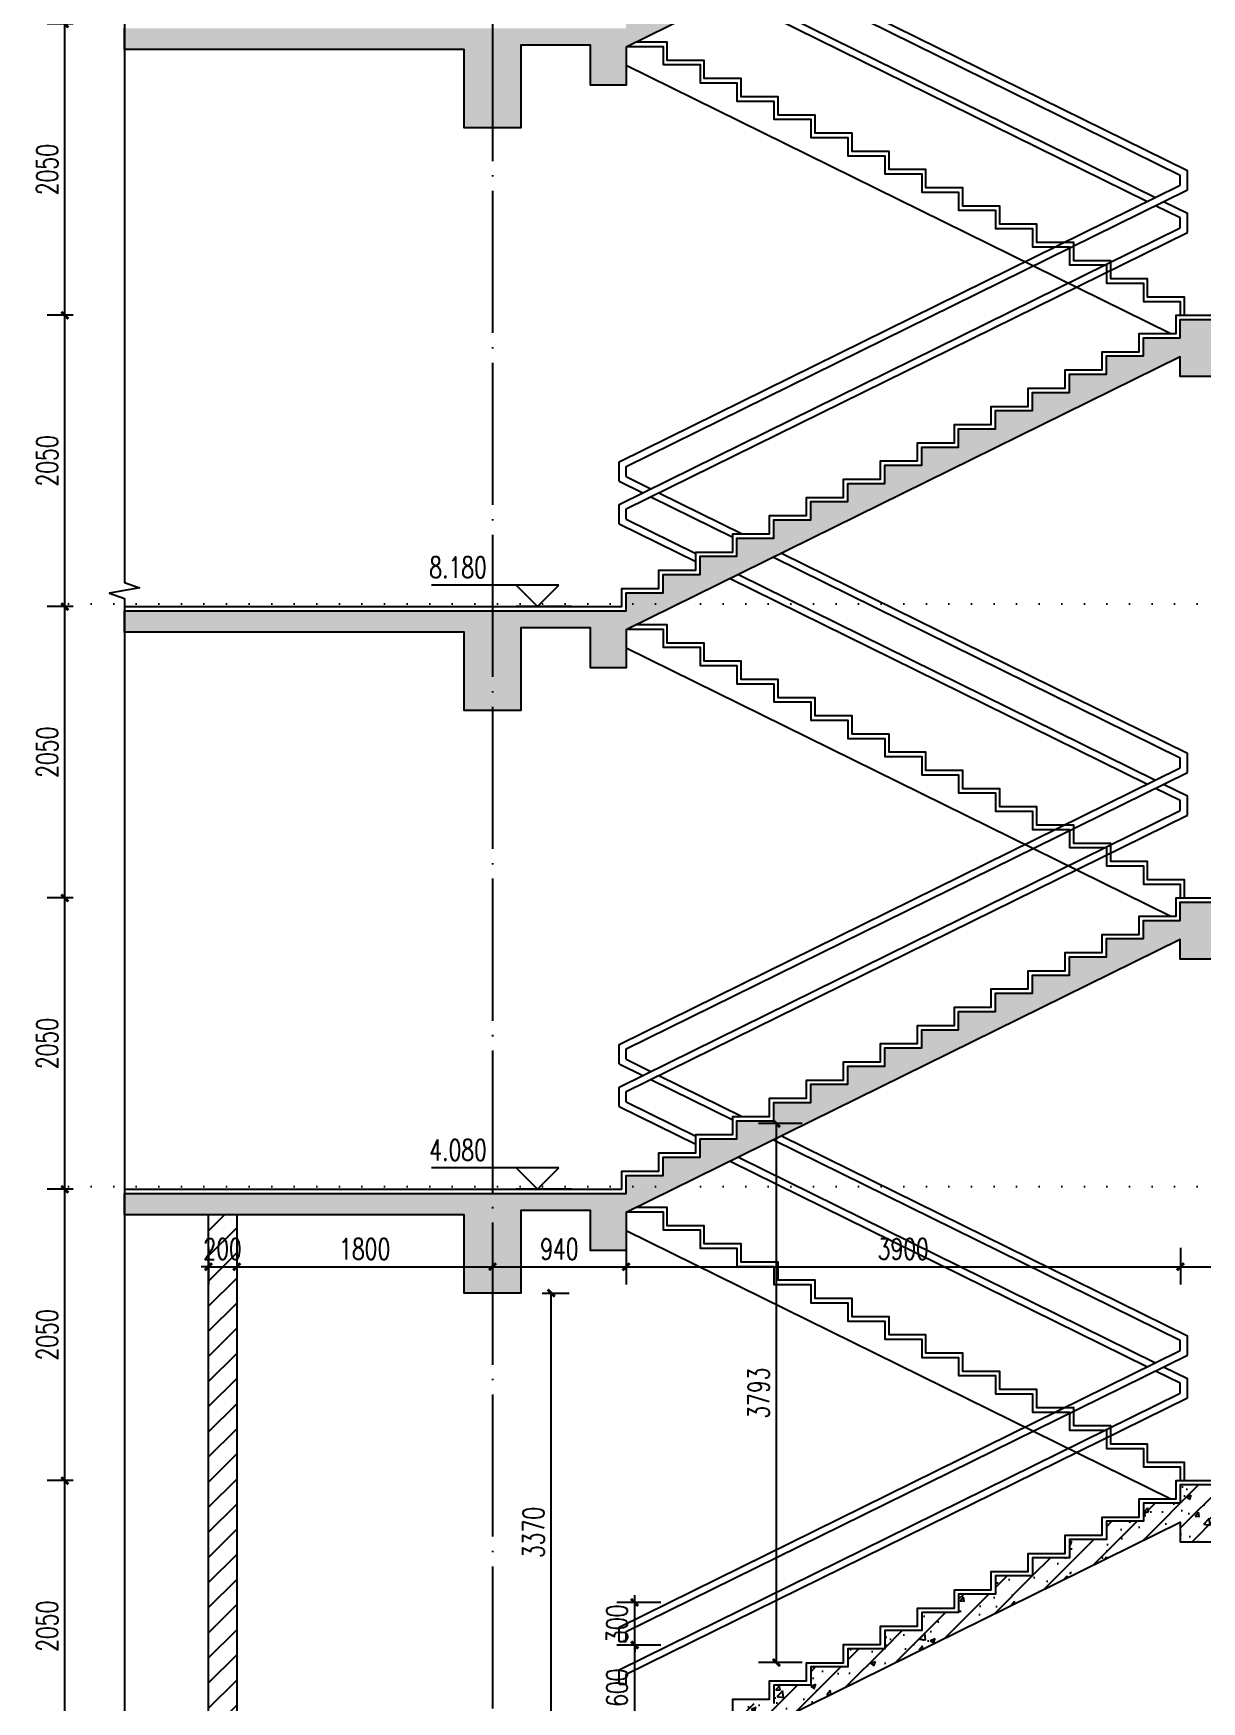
# Model space of a CAD drawing. Header units: millimetres. Extents: x -1048436 to -185795, y -983427 to 400387.
# Drawn here: x -469026 to -460804, y -682617 to -670878 of the extents above; entities that cross this region are included whole.
import ezdxf

# ---------------------------------------------------------------- set-up
doc = ezdxf.new("R2010")
doc.units = ezdxf.units.MM
doc.header["$LTSCALE"] = 500
doc.linetypes.add('DOT2', pattern=[3.175, 0, -3.175])
doc.linetypes.add('DOTE', pattern=[2.42, 2, -0.2, 0.02, -0.2])
for name, color, linetype in [('PUB_DIM', 3, 'Continuous'), ('建-填充', 9, 'Continuous'), ('建-墙', 254, 'Continuous'), ('建-墙-完成面', 95, 'Continuous'), ('建-墙-混凝土墙', 6, 'Continuous'), ('建-文字', 4, 'Continuous'), ('建-楼层线', 1, 'DOT2'), ('建-楼梯-扶手栏杆', 3, 'Continuous'), ('建-符号', 13, 'Continuous'), ('建-轴线', 16, 'DOTE')]:
    doc.layers.add(name, color=color, linetype=linetype)
doc.styles.add('_TCH_DIM', font='SIMPLEX', dxfattribs={"bigfont": 'GBCBIG'})
doc.styles.add('_TCH_DIM_T3', font='SIMPLEX', dxfattribs={"width": 0.705882, "bigfont": 'GBCBIG'})
doc.dimstyles.new('_TCH_ARCH&&50', dxfattribs={"dimtxt": 148.75, "dimasz": 50, "dimexe": 125, "dimexo": 150, "dimgap": 50, "dimtad": 1, "dimdec": 0, "dimzin": 0, "dimdsep": 46, "dimtxsty": '_TCH_DIM_T3', "dimblk": 'ARCHTICK', "dimcen": 0.09, "dimclrt": 7, "dimazin": 2, "dimtfac": 1, "dimtdec": 0, "dimtix": 1, "dimtmove": 2, "dimatfit": 3, "dimldrblk": 'ARCHTICK', "dimfxl": 1, "dimtolj": 1, "dimtzin": 0, "dimarcsym": 0})
pattern_1 = [(45, (-154357.95, 715734.13), (-88.388348, 88.388348), []), (50, (-154357.95, 715734.13), (358.63009, -31.37607), [37.5, -412.5]), (355, (-154357.95, 715734.13), (-69.37567, 376.09607), [30, -330]), (100.4514, (-154328.07, 715731.5), (289.25469, 344.71977), [31.870095, -350.57106]), (46.1842, (-154357.95, 715834.13), (533.62052, -82.75951), [56.25, -618.75]), (96.6356, (-154313.5, 715827.23), (467.33135, 487.05894), [47.80514, -525.8565]), (351.1842, (-154357.95, 715834.1), (467.33097, 487.0593), [45, -495]), (21, (-154307.95, 715809.13), (298.453526, -201.309445), [37.5, -412.5]), (326, (-154307.95, 715809.13), (121.65767, 362.57502), [30, -330]), (71.4514, (-154283.08, 715792.35), (420.111314, 161.26525), [31.870095, -350.57106]), (37.5, (-154357.95, 715734.13), (6.079928, 166.446927), [0, -326, 0, -335, 0, -331.25]), (7.5, (-154357.95, 715734.13), (131.534769, 197.205856), [0, -191, 0, -318.5, 0, -126.25]), (327.5, (-154469.45, 715734.13), (266.911218, -11.277436), [0, -125, 0, -390, 0, -517.5]), (317.5, (-154519.45, 715734.13), (291.593085, 50.05249), [0, -162.5, 0, -259, 0, -367.5])]

# ---------------------------------------------------------------- blocks, each defined once
blk = doc.blocks.new('_ArchTick')
at = {"color": 0, "linetype": 'ByBlock', "const_width": 0.4}
blk.add_lwpolyline([(-0.5, -0.5), (0.5, 0.5)], dxfattribs=at)
blk = doc.blocks.new('*D218')
at = {"layer": 'Defpoints', "color": 0, "transparency": 16777216}
for p in [(-465594, -679742), (-465381, -679742), (-465594, -683112)]:
    blk.add_point(p, dxfattribs=at)
at = {"layer": 'PUB_DIM', "color": 0, "lineweight": -2, "transparency": 16777216}
for p, q in [((-465444, -679742), (-465256, -679742)), ((-465381, -683112), (-465381, -679742)), ((-465444, -683112), (-465256, -683112))]:
    blk.add_line(p, q, dxfattribs=at)
at = {"layer": 'PUB_DIM', "color": 0, "lineweight": -2, "transparency": 16777216, "xscale": 50, "yscale": 50, "zscale": 50}
for p, rotation in [((-465381, -679742), 90), ((-465381, -683112), 270)]:
    blk.add_blockref('_ArchTick', p, dxfattribs=dict(at, rotation=rotation))
at = {"layer": 'PUB_DIM', "color": 7, "transparency": 16777216, "insert": (-465506, -681427), "char_height": 148.8, "attachment_point": 5, "rotation": 90, "style": '_TCH_DIM_T3'}
blk.add_mtext('\\A1;3370', dxfattribs=at)
blk = doc.blocks.new('*D2234')
at = {"layer": 'Defpoints', "color": 0, "transparency": 16777216}
for p in [(-463797, -678550), (-463466, -678550), (-463466, -682343)]:
    blk.add_point(p, dxfattribs=at)
at = {"layer": 'PUB_DIM', "color": 0, "lineweight": -2, "transparency": 16777216}
for p, q in [((-463616, -678550), (-463922, -678550)), ((-463797, -682343), (-463797, -678550)), ((-463616, -682343), (-463922, -682343))]:
    blk.add_line(p, q, dxfattribs=at)
at = {"layer": 'PUB_DIM', "color": 0, "lineweight": -2, "transparency": 16777216, "xscale": 50, "yscale": 50, "zscale": 50}
for p, rotation in [((-463797, -678550), 90), ((-463797, -682343), 270)]:
    blk.add_blockref('_ArchTick', p, dxfattribs=dict(at, rotation=rotation))
at = {"layer": 'PUB_DIM', "color": 7, "transparency": 16777216, "insert": (-463921, -680447), "char_height": 148.8, "attachment_point": 5, "rotation": 90, "style": '_TCH_DIM_T3'}
blk.add_mtext('\\A1;3793', dxfattribs=at)
blk = doc.blocks.new('*D2487')
at = {"layer": 'Defpoints', "color": 0, "transparency": 16777216}
for p in [(-464794, -682219), (-464459, -682219), (-464459, -682819)]:
    blk.add_point(p, dxfattribs=at)
at = {"layer": 'PUB_DIM', "color": 0, "lineweight": -2, "transparency": 16777216}
for p, q in [((-464609, -682219), (-464919, -682219)), ((-464794, -682819), (-464794, -682219)), ((-464609, -682819), (-464919, -682819))]:
    blk.add_line(p, q, dxfattribs=at)
at = {"layer": 'PUB_DIM', "color": 0, "lineweight": -2, "transparency": 16777216, "xscale": 50, "yscale": 50, "zscale": 50}
for p, rotation in [((-464794, -682219), 90), ((-464794, -682819), 270)]:
    blk.add_blockref('_ArchTick', p, dxfattribs=dict(at, rotation=rotation))
at = {"layer": 'PUB_DIM', "color": 7, "transparency": 16777216, "insert": (-464918, -682519), "char_height": 148.8, "attachment_point": 5, "rotation": 90, "style": '_TCH_DIM_T3'}
blk.add_mtext('\\A1;600', dxfattribs=at)
blk = doc.blocks.new('*D2488')
at = {"layer": 'Defpoints', "color": 0, "transparency": 16777216}
for p in [(-464794, -681919), (-464459, -681919), (-464459, -682219)]:
    blk.add_point(p, dxfattribs=at)
at = {"layer": 'PUB_DIM', "color": 0, "lineweight": -2, "transparency": 16777216}
for p, q in [((-464609, -681919), (-464919, -681919)), ((-464794, -681919), (-464794, -681869)), ((-464794, -682219), (-464794, -681919)), ((-464609, -682219), (-464919, -682219)), ((-464794, -682219), (-464794, -682269))]:
    blk.add_line(p, q, dxfattribs=at)
at = {"layer": 'PUB_DIM', "color": 0, "lineweight": -2, "transparency": 16777216, "xscale": 50, "yscale": 50, "zscale": 50}
for p, rotation in [((-464794, -681919), 270), ((-464794, -682219), 90)]:
    blk.add_blockref('_ArchTick', p, dxfattribs=dict(at, rotation=rotation))
at = {"layer": 'PUB_DIM', "color": 7, "transparency": 16777216, "insert": (-464918, -682069), "char_height": 148.8, "attachment_point": 5, "rotation": 90, "style": '_TCH_DIM_T3'}
blk.add_mtext('\\A1;300', dxfattribs=at)
blk = doc.blocks.new('*D2490')
at = {"layer": 'Defpoints', "color": 0, "transparency": 16777216}
for p in [(-467794, -679274), (-467594, -679274), (-467594, -679557)]:
    blk.add_point(p, dxfattribs=at)
at = {"layer": 'PUB_DIM', "color": 0, "lineweight": -2, "transparency": 16777216}
for p, q in [((-467794, -679424), (-467794, -679682)), ((-467594, -679424), (-467594, -679682)), ((-467794, -679557), (-467844, -679557)), ((-467794, -679557), (-467594, -679557)), ((-467594, -679557), (-467544, -679557))]:
    blk.add_line(p, q, dxfattribs=at)
at = {"layer": 'PUB_DIM', "color": 0, "lineweight": -2, "transparency": 16777216, "xscale": 50, "yscale": 50, "zscale": 50}
blk.add_blockref('_ArchTick', (-467794, -679557), dxfattribs=at)
at = {"layer": 'PUB_DIM', "color": 0, "lineweight": -2, "transparency": 16777216, "xscale": 50, "yscale": 50, "zscale": 50, "rotation": 180}
blk.add_blockref('_ArchTick', (-467594, -679557), dxfattribs=at)
at = {"layer": 'PUB_DIM', "color": 7, "transparency": 16777216, "insert": (-467694, -679432), "char_height": 148.8, "attachment_point": 5, "style": '_TCH_DIM_T3'}
blk.add_mtext('\\A1;200', dxfattribs=at)
blk = doc.blocks.new('*D2491')
at = {"layer": 'Defpoints', "color": 0, "transparency": 16777216}
for p in [(-467594, -679274), (-465794, -679274), (-465794, -679557)]:
    blk.add_point(p, dxfattribs=at)
at = {"layer": 'PUB_DIM', "color": 0, "lineweight": -2, "transparency": 16777216}
for p, q in [((-467594, -679424), (-467594, -679682)), ((-465794, -679424), (-465794, -679682)), ((-467594, -679557), (-465794, -679557))]:
    blk.add_line(p, q, dxfattribs=at)
at = {"layer": 'PUB_DIM', "color": 0, "lineweight": -2, "transparency": 16777216, "xscale": 50, "yscale": 50, "zscale": 50, "rotation": 180}
blk.add_blockref('_ArchTick', (-467594, -679557), dxfattribs=at)
at = {"layer": 'PUB_DIM', "color": 0, "lineweight": -2, "transparency": 16777216, "xscale": 50, "yscale": 50, "zscale": 50}
blk.add_blockref('_ArchTick', (-465794, -679557), dxfattribs=at)
at = {"layer": 'PUB_DIM', "color": 7, "transparency": 16777216, "insert": (-466694, -679432), "char_height": 148.8, "attachment_point": 5, "style": '_TCH_DIM_T3'}
blk.add_mtext('\\A1;1800', dxfattribs=at)
blk = doc.blocks.new('*D2492')
at = {"layer": 'Defpoints', "color": 0, "transparency": 16777216}
for p in [(-465794, -679274), (-464854, -679274), (-464854, -679557)]:
    blk.add_point(p, dxfattribs=at)
at = {"layer": 'PUB_DIM', "color": 0, "lineweight": -2, "transparency": 16777216}
for p, q in [((-465794, -679424), (-465794, -679682)), ((-464854, -679424), (-464854, -679682)), ((-465794, -679557), (-464854, -679557))]:
    blk.add_line(p, q, dxfattribs=at)
at = {"layer": 'PUB_DIM', "color": 0, "lineweight": -2, "transparency": 16777216, "xscale": 50, "yscale": 50, "zscale": 50, "rotation": 180}
blk.add_blockref('_ArchTick', (-465794, -679557), dxfattribs=at)
at = {"layer": 'PUB_DIM', "color": 0, "lineweight": -2, "transparency": 16777216, "xscale": 50, "yscale": 50, "zscale": 50}
blk.add_blockref('_ArchTick', (-464854, -679557), dxfattribs=at)
at = {"layer": 'PUB_DIM', "color": 7, "transparency": 16777216, "insert": (-465324, -679432), "char_height": 148.8, "attachment_point": 5, "style": '_TCH_DIM_T3'}
blk.add_mtext('\\A1;940', dxfattribs=at)
blk = doc.blocks.new('*D2493')
at = {"layer": 'Defpoints', "color": 0, "transparency": 16777216}
for p in [(-464854, -679274), (-460954, -679274), (-460954, -679557)]:
    blk.add_point(p, dxfattribs=at)
at = {"layer": 'PUB_DIM', "color": 0, "lineweight": -2, "transparency": 16777216}
for p, q in [((-464854, -679424), (-464854, -679682)), ((-460954, -679424), (-460954, -679682)), ((-464854, -679557), (-460954, -679557))]:
    blk.add_line(p, q, dxfattribs=at)
at = {"layer": 'PUB_DIM', "color": 0, "lineweight": -2, "transparency": 16777216, "xscale": 50, "yscale": 50, "zscale": 50, "rotation": 180}
blk.add_blockref('_ArchTick', (-464854, -679557), dxfattribs=at)
at = {"layer": 'PUB_DIM', "color": 0, "lineweight": -2, "transparency": 16777216, "xscale": 50, "yscale": 50, "zscale": 50}
blk.add_blockref('_ArchTick', (-460954, -679557), dxfattribs=at)
at = {"layer": 'PUB_DIM', "color": 7, "transparency": 16777216, "insert": (-462904, -679432), "char_height": 148.8, "attachment_point": 5, "style": '_TCH_DIM_T3'}
blk.add_mtext('\\A1;3900', dxfattribs=at)
blk = doc.blocks.new('*D2494')
at = {"layer": 'Defpoints', "color": 0, "transparency": 16777216}
for p in [(-460954, -679274), (-459294, -679274), (-459294, -679557)]:
    blk.add_point(p, dxfattribs=at)
at = {"layer": 'PUB_DIM', "color": 0, "lineweight": -2, "transparency": 16777216}
for p, q in [((-460954, -679424), (-460954, -679682)), ((-459294, -679424), (-459294, -679682)), ((-460954, -679557), (-459294, -679557))]:
    blk.add_line(p, q, dxfattribs=at)
at = {"layer": 'PUB_DIM', "color": 0, "lineweight": -2, "transparency": 16777216, "xscale": 50, "yscale": 50, "zscale": 50, "rotation": 180}
blk.add_blockref('_ArchTick', (-460954, -679557), dxfattribs=at)
at = {"layer": 'PUB_DIM', "color": 0, "lineweight": -2, "transparency": 16777216, "xscale": 50, "yscale": 50, "zscale": 50}
blk.add_blockref('_ArchTick', (-459294, -679557), dxfattribs=at)
at = {"layer": 'PUB_DIM', "color": 7, "transparency": 16777216, "insert": (-460124, -679432), "char_height": 148.8, "attachment_point": 5, "style": '_TCH_DIM_T3'}
blk.add_mtext('\\A1;1660', dxfattribs=at)
blk = doc.blocks.new('*D2497')
at = {"layer": 'Defpoints', "color": 0, "transparency": 16777216}
for p in [(-468804, -681062), (-468595, -681062), (-468595, -683112)]:
    blk.add_point(p, dxfattribs=at)
at = {"layer": 'PUB_DIM', "color": 0, "lineweight": -2, "transparency": 16777216}
for p, q in [((-468745, -681062), (-468929, -681062)), ((-468804, -683112), (-468804, -681062)), ((-468745, -683112), (-468929, -683112))]:
    blk.add_line(p, q, dxfattribs=at)
at = {"layer": 'PUB_DIM', "color": 0, "lineweight": -2, "transparency": 16777216, "xscale": 50, "yscale": 50, "zscale": 50}
for p, rotation in [((-468804, -681062), 90), ((-468804, -683112), 270)]:
    blk.add_blockref('_ArchTick', p, dxfattribs=dict(at, rotation=rotation))
at = {"layer": 'PUB_DIM', "color": 7, "transparency": 16777216, "insert": (-468928, -682087), "char_height": 148.8, "attachment_point": 5, "rotation": 90, "style": '_TCH_DIM_T3'}
blk.add_mtext('\\A1;2050', dxfattribs=at)
blk = doc.blocks.new('*D2498')
at = {"layer": 'Defpoints', "color": 0, "transparency": 16777216}
for p in [(-468804, -679012), (-468595, -679012), (-468595, -681062)]:
    blk.add_point(p, dxfattribs=at)
at = {"layer": 'PUB_DIM', "color": 0, "lineweight": -2, "transparency": 16777216}
for p, q in [((-468745, -679012), (-468929, -679012)), ((-468804, -681062), (-468804, -679012)), ((-468745, -681062), (-468929, -681062))]:
    blk.add_line(p, q, dxfattribs=at)
at = {"layer": 'PUB_DIM', "color": 0, "lineweight": -2, "transparency": 16777216, "xscale": 50, "yscale": 50, "zscale": 50}
for p, rotation in [((-468804, -679012), 90), ((-468804, -681062), 270)]:
    blk.add_blockref('_ArchTick', p, dxfattribs=dict(at, rotation=rotation))
at = {"layer": 'PUB_DIM', "color": 7, "transparency": 16777216, "insert": (-468928, -680037), "char_height": 148.8, "attachment_point": 5, "rotation": 90, "style": '_TCH_DIM_T3'}
blk.add_mtext('\\A1;2050', dxfattribs=at)
blk = doc.blocks.new('*D2499')
at = {"layer": 'Defpoints', "color": 0, "transparency": 16777216}
for p in [(-468804, -676962), (-468595, -676962), (-468595, -679012)]:
    blk.add_point(p, dxfattribs=at)
at = {"layer": 'PUB_DIM', "color": 0, "lineweight": -2, "transparency": 16777216}
for p, q in [((-468745, -676962), (-468929, -676962)), ((-468804, -679012), (-468804, -676962)), ((-468745, -679012), (-468929, -679012))]:
    blk.add_line(p, q, dxfattribs=at)
at = {"layer": 'PUB_DIM', "color": 0, "lineweight": -2, "transparency": 16777216, "xscale": 50, "yscale": 50, "zscale": 50}
for p, rotation in [((-468804, -676962), 90), ((-468804, -679012), 270)]:
    blk.add_blockref('_ArchTick', p, dxfattribs=dict(at, rotation=rotation))
at = {"layer": 'PUB_DIM', "color": 7, "transparency": 16777216, "insert": (-468928, -677987), "char_height": 148.8, "attachment_point": 5, "rotation": 90, "style": '_TCH_DIM_T3'}
blk.add_mtext('\\A1;2050', dxfattribs=at)
blk = doc.blocks.new('*D2500')
at = {"layer": 'Defpoints', "color": 0, "transparency": 16777216}
for p in [(-468804, -674912), (-468595, -674912), (-468595, -676962)]:
    blk.add_point(p, dxfattribs=at)
at = {"layer": 'PUB_DIM', "color": 0, "lineweight": -2, "transparency": 16777216}
for p, q in [((-468745, -674912), (-468929, -674912)), ((-468804, -676962), (-468804, -674912)), ((-468745, -676962), (-468929, -676962))]:
    blk.add_line(p, q, dxfattribs=at)
at = {"layer": 'PUB_DIM', "color": 0, "lineweight": -2, "transparency": 16777216, "xscale": 50, "yscale": 50, "zscale": 50}
for p, rotation in [((-468804, -674912), 90), ((-468804, -676962), 270)]:
    blk.add_blockref('_ArchTick', p, dxfattribs=dict(at, rotation=rotation))
at = {"layer": 'PUB_DIM', "color": 7, "transparency": 16777216, "insert": (-468928, -675937), "char_height": 148.8, "attachment_point": 5, "rotation": 90, "style": '_TCH_DIM_T3'}
blk.add_mtext('\\A1;2050', dxfattribs=at)
blk = doc.blocks.new('*D2501')
at = {"layer": 'Defpoints', "color": 0, "transparency": 16777216}
for p in [(-468804, -672862), (-468595, -672862), (-468595, -674912)]:
    blk.add_point(p, dxfattribs=at)
at = {"layer": 'PUB_DIM', "color": 0, "lineweight": -2, "transparency": 16777216}
for p, q in [((-468745, -672862), (-468929, -672862)), ((-468804, -674912), (-468804, -672862)), ((-468745, -674912), (-468929, -674912))]:
    blk.add_line(p, q, dxfattribs=at)
at = {"layer": 'PUB_DIM', "color": 0, "lineweight": -2, "transparency": 16777216, "xscale": 50, "yscale": 50, "zscale": 50}
for p, rotation in [((-468804, -672862), 90), ((-468804, -674912), 270)]:
    blk.add_blockref('_ArchTick', p, dxfattribs=dict(at, rotation=rotation))
at = {"layer": 'PUB_DIM', "color": 7, "transparency": 16777216, "insert": (-468928, -673887), "char_height": 148.8, "attachment_point": 5, "rotation": 90, "style": '_TCH_DIM_T3'}
blk.add_mtext('\\A1;2050', dxfattribs=at)
blk = doc.blocks.new('*D2502')
at = {"layer": 'Defpoints', "color": 0, "transparency": 16777216}
for p in [(-468804, -670812), (-468595, -670812), (-468595, -672862)]:
    blk.add_point(p, dxfattribs=at)
at = {"layer": 'PUB_DIM', "color": 0, "lineweight": -2, "transparency": 16777216}
for p, q in [((-468745, -670812), (-468929, -670812)), ((-468804, -672862), (-468804, -670812)), ((-468745, -672862), (-468929, -672862))]:
    blk.add_line(p, q, dxfattribs=at)
at = {"layer": 'PUB_DIM', "color": 0, "lineweight": -2, "transparency": 16777216, "xscale": 50, "yscale": 50, "zscale": 50}
for p, rotation in [((-468804, -670812), 90), ((-468804, -672862), 270)]:
    blk.add_blockref('_ArchTick', p, dxfattribs=dict(at, rotation=rotation))
at = {"layer": 'PUB_DIM', "color": 7, "transparency": 16777216, "insert": (-468928, -671837), "char_height": 148.8, "attachment_point": 5, "rotation": 90, "style": '_TCH_DIM_T3'}
blk.add_mtext('\\A1;2050', dxfattribs=at)

msp = doc.modelspace()

# ---------------------------------------------------------------- hatches: boundary and pattern name
at = {"layer": '建-填充'}
h = msp.add_hatch(dxfattribs=at)
h.set_pattern_fill('钢筋混凝土', color=256, scale=50, style=0)
h.set_pattern_definition([(45, (-154357.95, 723934.13), (-88.388348, 88.388348), []), (50, (-154357.95, 723934.13), (358.63009, -31.37607), [37.5, -412.5]), (355, (-154357.95, 723934.13), (-69.37567, 376.09607), [30, -330]), (100.4514, (-154328.07, 723931.5), (289.25469, 344.71977), [31.870095, -350.57106]), (46.1842, (-154357.95, 724034.13), (533.62052, -82.75951), [56.25, -618.75]), (96.6356, (-154313.5, 724027.23), (467.33135, 487.05894), [47.80514, -525.8565]), (351.1842, (-154357.95, 724034.1), (467.33097, 487.0593), [45, -495]), (21, (-154307.95, 724009.13), (298.453526, -201.309445), [37.5, -412.5]), (326, (-154307.95, 724009.13), (121.65767, 362.57502), [30, -330]), (71.4514, (-154283.08, 723992.35), (420.111314, 161.26525), [31.870095, -350.57106]), (37.5, (-154357.95, 723934.13), (6.079928, 166.446927), [0, -326, 0, -335, 0, -331.25]), (7.5, (-154357.95, 723934.13), (131.534769, 197.205856), [0, -191, 0, -318.5, 0, -126.25]), (327.5, (-154469.45, 723934.13), (266.911218, -11.277436), [0, -125, 0, -390, 0, -517.5]), (317.5, (-154519.45, 723934.13), (291.593085, 50.05249), [0, -162.5, 0, -259, 0, -367.5])])
h.paths.add_polyline_path([(-468384.7, -670992.1), (-468384.7, -670842.1), (-464854.4, -670842.1), (-464854.4, -670714), (-464594.4, -670714), (-464594.4, -670585.8), (-464334.4, -670585.8), (-464334.4, -670457.7), (-464074.4, -670457.7), (-464074.4, -670329.6), (-463814.4, -670329.6), (-463814.4, -670201.5), (-463554.4, -670201.5), (-463554.4, -670073.3), (-463294.4, -670073.3), (-463294.4, -669945.2), (-463034.4, -669945.2), (-463034.4, -669817.1), (-462774.4, -669817.1), (-462774.4, -669689), (-462514.4, -669689), (-462514.4, -669560.8), (-462254.4, -669560.8), (-462254.4, -669432.7), (-461994.4, -669432.7), (-461994.4, -669304.6), (-461734.4, -669304.6), (-461734.4, -669176.5), (-461474.4, -669176.5), (-461474.4, -669048.3), (-461214.4, -669048.3), (-461214.4, -668920.2), (-460954.4, -668920.2), (-460954.4, -668792.1), (-459044.4, -668792.1), (-459044.4, -669192.1), (-459294.4, -669192.1), (-459294.4, -668912.1), (-460704.4, -668912.1), (-460704.4, -669192.1), (-460954.4, -669192.1), (-460954.4, -669054), (-464854.4, -670975.9), (-464854.4, -671242.1), (-465104.4, -671242.1), (-465104.4, -670962.1), (-465594.4, -670962.1), (-465594.4, -671542.1), (-465994.4, -671542.1), (-465994.4, -670992.1)])
h = msp.add_hatch(dxfattribs=at)
h.set_pattern_fill('钢筋混凝土', color=256, scale=50, style=0)
h.set_pattern_definition([(45, (-154357.95, 719834.13), (-88.388348, 88.388348), []), (50, (-154357.95, 719834.13), (358.63009, -31.37607), [37.5, -412.5]), (355, (-154357.95, 719834.13), (-69.37567, 376.09607), [30, -330]), (100.4514, (-154328.07, 719831.5), (289.25469, 344.71977), [31.870095, -350.57106]), (46.1842, (-154357.95, 719934.13), (533.62052, -82.75951), [56.25, -618.75]), (96.6356, (-154313.5, 719927.23), (467.33135, 487.05894), [47.80514, -525.8565]), (351.1842, (-154357.95, 719934.1), (467.33097, 487.0593), [45, -495]), (21, (-154307.95, 719909.13), (298.453526, -201.309445), [37.5, -412.5]), (326, (-154307.95, 719909.13), (121.65767, 362.57502), [30, -330]), (71.4514, (-154283.08, 719892.35), (420.111314, 161.26525), [31.870095, -350.57106]), (37.5, (-154357.95, 719834.13), (6.079928, 166.446927), [0, -326, 0, -335, 0, -331.25]), (7.5, (-154357.95, 719834.13), (131.534769, 197.205856), [0, -191, 0, -318.5, 0, -126.25]), (327.5, (-154469.45, 719834.13), (266.911218, -11.277436), [0, -125, 0, -390, 0, -517.5]), (317.5, (-154519.45, 719834.13), (291.593085, 50.05249), [0, -162.5, 0, -259, 0, -367.5])])
h.paths.add_polyline_path([(-468384.7, -675092.1), (-468384.7, -674942.1), (-464854.4, -674942.1), (-464854.4, -674814), (-464594.4, -674814), (-464594.4, -674685.8), (-464334.4, -674685.8), (-464334.4, -674557.7), (-464074.4, -674557.7), (-464074.4, -674429.6), (-463814.4, -674429.6), (-463814.4, -674301.5), (-463554.4, -674301.5), (-463554.4, -674173.3), (-463294.4, -674173.3), (-463294.4, -674045.2), (-463034.4, -674045.2), (-463034.4, -673917.1), (-462774.4, -673917.1), (-462774.4, -673789), (-462514.4, -673789), (-462514.4, -673660.8), (-462254.4, -673660.8), (-462254.4, -673532.7), (-461994.4, -673532.7), (-461994.4, -673404.6), (-461734.4, -673404.6), (-461734.4, -673276.5), (-461474.4, -673276.5), (-461474.4, -673148.3), (-461214.4, -673148.3), (-461214.4, -673020.2), (-460954.4, -673020.2), (-460954.4, -672892.1), (-459044.4, -672892.1), (-459044.4, -673292.1), (-459294.4, -673292.1), (-459294.4, -673012.1), (-460704.4, -673012.1), (-460704.4, -673292.1), (-460954.4, -673292.1), (-460954.4, -673154), (-464854.4, -675075.9), (-464854.4, -675342.1), (-465104.4, -675342.1), (-465104.4, -675062.1), (-465594.4, -675062.1), (-465594.4, -675642.1), (-465994.4, -675642.1), (-465994.4, -675092.1)])
h = msp.add_hatch(dxfattribs=at)
h.set_pattern_fill('钢筋混凝土', color=256, scale=50, style=0)
h.set_pattern_definition(pattern_1)
h.paths.add_polyline_path([(-468384.7, -679192.1), (-468384.7, -679042.1), (-464854.4, -679042.1), (-464854.4, -678914), (-464594.4, -678914), (-464594.4, -678785.8), (-464334.4, -678785.8), (-464334.4, -678657.7), (-464074.4, -678657.7), (-464074.4, -678529.6), (-463814.4, -678529.6), (-463814.4, -678401.5), (-463554.4, -678401.5), (-463554.4, -678273.3), (-463294.4, -678273.3), (-463294.4, -678145.2), (-463034.4, -678145.2), (-463034.4, -678017.1), (-462774.4, -678017.1), (-462774.4, -677889), (-462514.4, -677889), (-462514.4, -677760.8), (-462254.4, -677760.8), (-462254.4, -677632.7), (-461994.4, -677632.7), (-461994.4, -677504.6), (-461734.4, -677504.6), (-461734.4, -677376.5), (-461474.4, -677376.5), (-461474.4, -677248.3), (-461214.4, -677248.3), (-461214.4, -677120.2), (-460954.4, -677120.2), (-460954.4, -676992.1), (-459044.4, -676992.1), (-459044.4, -677392.1), (-459294.4, -677392.1), (-459294.4, -677112.1), (-460704.4, -677112.1), (-460704.4, -677392.1), (-460954.4, -677392.1), (-460954.4, -677254), (-464854.4, -679175.9), (-464854.4, -679442.1), (-465104.4, -679442.1), (-465104.4, -679162.1), (-465594.4, -679162.1), (-465594.4, -679742.1), (-465994.4, -679742.1), (-465994.4, -679192.1)])
h = msp.add_hatch(dxfattribs=at)
h.set_pattern_fill('普通砖', color=256, scale=50, style=0)
h.set_pattern_definition([(45, (0, 89.76), (-88.388383, 88.388383), [])])
h.paths.add_polyline_path([(-467794.4, -679192.1), (-467794.4, -683575.8), (-467594.4, -683575.8), (-467594.4, -679192.1)])
h = msp.add_hatch(dxfattribs=at)
h.set_pattern_fill('钢筋混凝土', color=256, scale=50, style=0)
h.set_pattern_definition(pattern_1)
h.paths.add_polyline_path([(-464594.4, -683575.8), (-464594.4, -683147.7), (-460954.4, -681354), (-460954.4, -681492.1), (-460704.4, -681492.1), (-460704.4, -681212.1), (-459294.4, -681212.1), (-459294.4, -681492.1), (-459044.4, -681492.1), (-459044.4, -681092.1), (-460954.4, -681092.1), (-460954.4, -681220.2), (-461214.4, -681220.2), (-461214.4, -681348.3), (-461474.4, -681348.3), (-461474.4, -681476.5), (-461734.4, -681476.5), (-461734.4, -681604.6), (-461994.4, -681604.6), (-461994.4, -681732.7), (-462254.4, -681732.7), (-462254.4, -681860.8), (-462514.4, -681860.8), (-462514.4, -681989), (-462774.4, -681989), (-462774.4, -682117.1), (-463034.4, -682117.1), (-463034.4, -682245.2), (-463294.4, -682245.2), (-463294.4, -682373.3), (-463554.4, -682373.3), (-463554.4, -682501.5), (-463814.4, -682501.5), (-463814.4, -682629.6), (-464074.4, -682629.6), (-464074.4, -682757.7), (-464334.4, -682757.7), (-464334.4, -682885.8), (-464594.4, -682885.8), (-464594.4, -683014), (-464854.4, -683014), (-464854.4, -683575.8)])

# ---------------------------------------------------------------- linework, layer by layer
msp.add_line((-465794.5, -678992.1), (-465794.4, -678992.1))
at = {"layer": '建-墙'}
for p, q in [((-467794.4, -679192.1), (-467794.4, -683575.8)), ((-467594.4, -679192.1), (-467794.4, -679192.1)), ((-467594.4, -679192.1), (-467594.4, -683575.8))]:
    msp.add_line(p, q, dxfattribs=at)
at = {"layer": '建-墙-完成面'}
for p, q in [((-468384.7, -674912.1), (-465794.4, -674912.1)), ((-468384.7, -679012.1), (-465794.4, -679012.1))]:
    msp.add_line(p, q, dxfattribs=at)
for points in [[(-460924.4, -672862.1), (-460924.4, -672862.1), (-460924.4, -672734), (-461184.4, -672734), (-461184.4, -672605.8), (-461444.4, -672605.8), (-461444.4, -672477.7), (-461704.4, -672477.7), (-461704.4, -672349.6), (-461964.4, -672349.6), (-461964.4, -672221.5), (-462224.4, -672221.5), (-462224.4, -672093.3), (-462484.4, -672093.3), (-462484.4, -671965.2), (-462744.4, -671965.2), (-462744.4, -671837.1), (-463004.4, -671837.1), (-463004.4, -671709), (-463264.4, -671709), (-463264.4, -671580.8), (-463524.4, -671580.8), (-463524.4, -671452.7), (-463784.4, -671452.7), (-463784.4, -671324.6), (-464044.4, -671324.6), (-464044.4, -671196.5), (-464304.4, -671196.5), (-464304.4, -671068.3), (-464564.4, -671068.3), (-464564.4, -670940.2), (-464782.1, -670940.2)], [(-465794.4, -674912.1), (-464884.4, -674912.1), (-464884.4, -674784), (-464624.4, -674784), (-464624.4, -674655.8), (-464364.4, -674655.8), (-464364.4, -674527.7), (-464104.4, -674527.7), (-464104.4, -674399.6), (-463844.4, -674399.6), (-463844.4, -674271.5), (-463584.4, -674271.5), (-463584.4, -674143.3), (-463324.4, -674143.3), (-463324.4, -674015.2), (-463064.4, -674015.2), (-463064.4, -673887.1), (-462804.4, -673887.1), (-462804.4, -673759), (-462544.4, -673759), (-462544.4, -673630.8), (-462284.4, -673630.8), (-462284.4, -673502.7), (-462024.4, -673502.7), (-462024.4, -673374.6), (-461764.4, -673374.6), (-461764.4, -673246.5), (-461504.4, -673246.5), (-461504.4, -673118.3), (-461244.4, -673118.3), (-461244.4, -672990.2), (-460984.4, -672990.2), (-460984.4, -672862.1), (-459044.4, -672862.1)], [(-460924.4, -676962.1), (-460924.4, -676962.1), (-460924.4, -676834), (-461184.4, -676834), (-461184.4, -676705.8), (-461444.4, -676705.8), (-461444.4, -676577.7), (-461704.4, -676577.7), (-461704.4, -676449.6), (-461964.4, -676449.6), (-461964.4, -676321.5), (-462224.4, -676321.5), (-462224.4, -676193.3), (-462484.4, -676193.3), (-462484.4, -676065.2), (-462744.4, -676065.2), (-462744.4, -675937.1), (-463004.4, -675937.1), (-463004.4, -675809), (-463264.4, -675809), (-463264.4, -675680.8), (-463524.4, -675680.8), (-463524.4, -675552.7), (-463784.4, -675552.7), (-463784.4, -675424.6), (-464044.4, -675424.6), (-464044.4, -675296.5), (-464304.4, -675296.5), (-464304.4, -675168.3), (-464564.4, -675168.3), (-464564.4, -675040.2), (-464782.1, -675040.2)], [(-465794.4, -679012.1), (-464884.4, -679012.1), (-464884.4, -678884), (-464624.4, -678884), (-464624.4, -678755.8), (-464364.4, -678755.8), (-464364.4, -678627.7), (-464104.4, -678627.7), (-464104.4, -678499.6), (-463844.4, -678499.6), (-463844.4, -678371.5), (-463584.4, -678371.5), (-463584.4, -678243.3), (-463324.4, -678243.3), (-463324.4, -678115.2), (-463064.4, -678115.2), (-463064.4, -677987.1), (-462804.4, -677987.1), (-462804.4, -677859), (-462544.4, -677859), (-462544.4, -677730.8), (-462284.4, -677730.8), (-462284.4, -677602.7), (-462024.4, -677602.7), (-462024.4, -677474.6), (-461764.4, -677474.6), (-461764.4, -677346.5), (-461504.4, -677346.5), (-461504.4, -677218.3), (-461244.4, -677218.3), (-461244.4, -677090.2), (-460984.4, -677090.2), (-460984.4, -676962.1), (-459044.4, -676962.1)], [(-460924.4, -681062.1), (-460924.4, -681062.1), (-460924.4, -680934), (-461184.4, -680934), (-461184.4, -680805.8), (-461444.4, -680805.8), (-461444.4, -680677.7), (-461704.4, -680677.7), (-461704.4, -680549.6), (-461964.4, -680549.6), (-461964.4, -680421.5), (-462224.4, -680421.5), (-462224.4, -680293.3), (-462484.4, -680293.3), (-462484.4, -680165.2), (-462744.4, -680165.2), (-462744.4, -680037.1), (-463004.4, -680037.1), (-463004.4, -679909), (-463264.4, -679909), (-463264.4, -679780.8), (-463524.4, -679780.8), (-463524.4, -679652.7), (-463784.4, -679652.7), (-463784.4, -679524.6), (-464044.4, -679524.6), (-464044.4, -679396.5), (-464304.4, -679396.5), (-464304.4, -679268.3), (-464564.4, -679268.3), (-464564.4, -679140.2), (-464782.1, -679140.2)], [(-464104.4, -682727.7), (-464104.4, -682599.6), (-463844.4, -682599.6), (-463844.4, -682471.5), (-463584.4, -682471.5), (-463584.4, -682343.3), (-463324.4, -682343.3), (-463324.4, -682215.2), (-463064.4, -682215.2), (-463064.4, -682087.1), (-462804.4, -682087.1), (-462804.4, -681959), (-462544.4, -681959), (-462544.4, -681830.8), (-462284.4, -681830.8), (-462284.4, -681702.7), (-462024.4, -681702.7), (-462024.4, -681574.6), (-461764.4, -681574.6), (-461764.4, -681446.5), (-461504.4, -681446.5), (-461504.4, -681318.3), (-461244.4, -681318.3), (-461244.4, -681190.2), (-460984.4, -681190.2), (-460984.4, -681062.1), (-459044.4, -681062.1)]]:
    msp.add_lwpolyline(points, dxfattribs=at)
at = {"layer": '建-墙-混凝土墙'}
for points in [[(-460954.4, -669054), (-464854.4, -670975.9), (-464854.4, -671242.1), (-465104.4, -671242.1), (-465104.4, -670962.1), (-465594.4, -670962.1), (-465594.4, -671542.1), (-465994.4, -671542.1), (-465994.4, -670992.1), (-468384.7, -670992.1)], [(-468384.7, -670992.1), (-468384.7, -670842.1)], [(-464842.9, -670970.2), (-464594.4, -670970.2), (-464594.4, -671098.3), (-464334.4, -671098.3), (-464334.4, -671226.5), (-464074.4, -671226.5), (-464074.4, -671354.6), (-463814.4, -671354.6), (-463814.4, -671482.7), (-463554.4, -671482.7), (-463554.4, -671610.8), (-463294.4, -671610.8), (-463294.4, -671739), (-463034.4, -671739), (-463034.4, -671867.1), (-462774.4, -671867.1), (-462774.4, -671995.2), (-462514.4, -671995.2), (-462514.4, -672123.3), (-462254.4, -672123.3), (-462254.4, -672251.5), (-461994.4, -672251.5), (-461994.4, -672379.6), (-461734.4, -672379.6), (-461734.4, -672507.7), (-461474.4, -672507.7), (-461474.4, -672635.8), (-461214.4, -672635.8), (-461214.4, -672764), (-460954.4, -672764), (-460954.4, -672862.1)], [(-461026.8, -672990.2), (-464854.4, -671104)], [(-468384.7, -675092.1), (-468384.7, -674942.1), (-464854.4, -674942.1), (-464854.4, -674814), (-464594.4, -674814), (-464594.4, -674685.8), (-464334.4, -674685.8), (-464334.4, -674557.7), (-464074.4, -674557.7), (-464074.4, -674429.6), (-463814.4, -674429.6), (-463814.4, -674301.5), (-463554.4, -674301.5), (-463554.4, -674173.3), (-463294.4, -674173.3), (-463294.4, -674045.2), (-463034.4, -674045.2), (-463034.4, -673917.1), (-462774.4, -673917.1), (-462774.4, -673789), (-462514.4, -673789), (-462514.4, -673660.8), (-462254.4, -673660.8), (-462254.4, -673532.7), (-461994.4, -673532.7), (-461994.4, -673404.6), (-461734.4, -673404.6), (-461734.4, -673276.5), (-461474.4, -673276.5), (-461474.4, -673148.3), (-461214.4, -673148.3), (-461214.4, -673020.2), (-460954.4, -673020.2), (-460954.4, -672892.1), (-459044.4, -672892.1)], [(-460704.4, -673292.1), (-460954.4, -673292.1), (-460954.4, -673154), (-464854.4, -675075.9), (-464854.4, -675342.1), (-465104.4, -675342.1), (-465104.4, -675062.1), (-465594.4, -675062.1), (-465594.4, -675642.1), (-465994.4, -675642.1), (-465994.4, -675092.1), (-468384.7, -675092.1)], [(-464842.9, -675070.2), (-464594.4, -675070.2), (-464594.4, -675198.3), (-464334.4, -675198.3), (-464334.4, -675326.5), (-464074.4, -675326.5), (-464074.4, -675454.6), (-463814.4, -675454.6), (-463814.4, -675582.7), (-463554.4, -675582.7), (-463554.4, -675710.8), (-463294.4, -675710.8), (-463294.4, -675839), (-463034.4, -675839), (-463034.4, -675967.1), (-462774.4, -675967.1), (-462774.4, -676095.2), (-462514.4, -676095.2), (-462514.4, -676223.3), (-462254.4, -676223.3), (-462254.4, -676351.5), (-461994.4, -676351.5), (-461994.4, -676479.6), (-461734.4, -676479.6), (-461734.4, -676607.7), (-461474.4, -676607.7), (-461474.4, -676735.8), (-461214.4, -676735.8), (-461214.4, -676864), (-460954.4, -676864), (-460954.4, -676962.1)], [(-461026.8, -677090.2), (-464854.4, -675204)], [(-468384.7, -679192.1), (-468384.7, -679042.1), (-464854.4, -679042.1), (-464854.4, -678914), (-464594.4, -678914), (-464594.4, -678785.8), (-464334.4, -678785.8), (-464334.4, -678657.7), (-464074.4, -678657.7), (-464074.4, -678529.6), (-463814.4, -678529.6), (-463814.4, -678401.5), (-463554.4, -678401.5), (-463554.4, -678273.3), (-463294.4, -678273.3), (-463294.4, -678145.2), (-463034.4, -678145.2), (-463034.4, -678017.1), (-462774.4, -678017.1), (-462774.4, -677889), (-462514.4, -677889), (-462514.4, -677760.8), (-462254.4, -677760.8), (-462254.4, -677632.7), (-461994.4, -677632.7), (-461994.4, -677504.6), (-461734.4, -677504.6), (-461734.4, -677376.5), (-461474.4, -677376.5), (-461474.4, -677248.3), (-461214.4, -677248.3), (-461214.4, -677120.2), (-460954.4, -677120.2), (-460954.4, -676992.1), (-459044.4, -676992.1)], [(-460704.4, -677392.1), (-460954.4, -677392.1), (-460954.4, -677254), (-464854.4, -679175.9), (-464854.4, -679442.1), (-465104.4, -679442.1), (-465104.4, -679162.1), (-465594.4, -679162.1), (-465594.4, -679742.1), (-465994.4, -679742.1), (-465994.4, -679192.1), (-468384.7, -679192.1)], [(-464842.9, -679170.2), (-464594.4, -679170.2), (-464594.4, -679298.3), (-464334.4, -679298.3), (-464334.4, -679426.5), (-464074.4, -679426.5), (-464074.4, -679554.6), (-463814.4, -679554.6), (-463814.4, -679682.7), (-463554.4, -679682.7), (-463554.4, -679810.8), (-463294.4, -679810.8), (-463294.4, -679939), (-463034.4, -679939), (-463034.4, -680067.1), (-462774.4, -680067.1), (-462774.4, -680195.2), (-462514.4, -680195.2), (-462514.4, -680323.3), (-462254.4, -680323.3), (-462254.4, -680451.5), (-461994.4, -680451.5), (-461994.4, -680579.6), (-461734.4, -680579.6), (-461734.4, -680707.7), (-461474.4, -680707.7), (-461474.4, -680835.8), (-461214.4, -680835.8), (-461214.4, -680964), (-460954.4, -680964), (-460954.4, -681062.1)], [(-461026.8, -681190.2), (-464854.4, -679304)], [(-459044.4, -681092.1), (-460954.4, -681092.1), (-460954.4, -681220.2), (-461214.4, -681220.2), (-461214.4, -681348.3), (-461474.4, -681348.3), (-461474.4, -681476.5), (-461734.4, -681476.5), (-461734.4, -681604.6), (-461994.4, -681604.6), (-461994.4, -681732.7), (-462254.4, -681732.7), (-462254.4, -681860.8), (-462514.4, -681860.8), (-462514.4, -681989), (-462774.4, -681989), (-462774.4, -682117.1), (-463034.4, -682117.1), (-463034.4, -682245.2), (-463294.4, -682245.2), (-463294.4, -682373.3), (-463554.4, -682373.3), (-463554.4, -682501.5), (-463814.4, -682501.5), (-463814.4, -682629.6)], [(-464594.4, -683147.7), (-460954.4, -681354), (-460954.4, -681492.1), (-460704.4, -681492.1)]]:
    msp.add_lwpolyline(points, dxfattribs=at)
at = {"layer": '建-楼层线', "ltscale": 0.1}
for p, q in [((-468778, -674892.1), (-458384.8, -674892.1)), ((-468778, -678992.1), (-458384.8, -678992.1))]:
    msp.add_line(p, q, dxfattribs=at)
at = {"layer": '建-楼梯-扶手栏杆'}
for p, q in [((-463816.6, -670464.5), (-460954.4, -671874.9)), ((-463760.1, -670436.6), (-460904.4, -671843.8)), ((-464121, -670614.5), (-461185.4, -672061.1)), ((-464064.5, -670586.6), (-461128.8, -672033.2)), ((-464904.4, -673893.8), (-460954.4, -671947.3)), ((-460954.4, -671947.3), (-460954.4, -671874.9)), ((-460904.4, -671978.4), (-460904.4, -671843.8)), ((-464854.4, -673924.9), (-460904.4, -671978.4)), ((-461072.2, -672061.1), (-460904.4, -672143.8)), ((-461128.8, -672089), (-460954.4, -672174.9)), ((-460954.4, -672247.3), (-460954.4, -672174.9)), ((-460904.4, -672278.4), (-460904.4, -672143.8)), ((-464904.4, -674193.8), (-460954.4, -672247.3)), ((-464854.4, -674224.9), (-460904.4, -672278.4)), ((-464904.4, -674028.4), (-464904.4, -673893.8)), ((-464854.4, -673997.3), (-464854.4, -673924.9)), ((-464904.4, -674028.4), (-464736.6, -674111.1)), ((-464854.4, -673997.3), (-464680, -674083.2)), ((-464680, -674139), (-464104.4, -674422.6)), ((-464623.5, -674111.1), (-464038.1, -674399.6)), ((-464904.4, -674328.4), (-464904.4, -674193.8)), ((-464854.4, -674297.3), (-464854.4, -674224.9)), ((-464854.4, -674297.3), (-464364.4, -674538.8)), ((-464904.4, -674328.4), (-464364.4, -674594.5)), ((-463816.6, -674564.5), (-460954.4, -675974.9)), ((-463760.1, -674536.6), (-460904.4, -675943.8)), ((-464121, -674714.5), (-461185.4, -676161.1)), ((-464064.5, -674686.6), (-461128.8, -676133.2)), ((-464904.4, -677993.8), (-460954.4, -676047.3)), ((-460954.4, -676047.3), (-460954.4, -675974.9)), ((-460904.4, -676078.4), (-460904.4, -675943.8)), ((-464854.4, -678024.9), (-460904.4, -676078.4)), ((-461072.2, -676161.1), (-460904.4, -676243.8)), ((-461128.8, -676189), (-460954.4, -676274.9)), ((-460954.4, -676347.3), (-460954.4, -676274.9)), ((-460904.4, -676378.4), (-460904.4, -676243.8)), ((-464904.4, -678293.8), (-460954.4, -676347.3)), ((-464854.4, -678324.9), (-460904.4, -676378.4)), ((-464904.4, -678128.4), (-464904.4, -677993.8)), ((-464854.4, -678097.3), (-464854.4, -678024.9)), ((-464904.4, -678128.4), (-464736.6, -678211.1)), ((-464854.4, -678097.3), (-464680, -678183.2)), ((-464680, -678239), (-464104.4, -678522.6)), ((-464623.5, -678211.1), (-464038.1, -678499.6)), ((-464904.4, -678428.4), (-464904.4, -678293.8)), ((-464854.4, -678397.3), (-464854.4, -678324.9)), ((-464854.4, -678397.3), (-464364.4, -678638.8)), ((-464904.4, -678428.4), (-464364.4, -678694.5)), ((-463760.1, -678636.6), (-460904.4, -680043.8)), ((-463816.6, -678664.5), (-460954.4, -680074.9)), ((-464121, -678814.5), (-461185.4, -680261.1)), ((-464064.5, -678786.6), (-461128.8, -680233.2)), ((-460904.4, -680178.4), (-460904.4, -680043.8)), ((-464904.4, -682093.8), (-460954.4, -680147.3)), ((-460954.4, -680147.3), (-460954.4, -680074.9)), ((-464854.4, -682124.9), (-460904.4, -680178.4)), ((-461072.2, -680261.1), (-460904.4, -680343.8)), ((-461128.8, -680289), (-460954.4, -680374.9)), ((-460954.4, -680447.3), (-460954.4, -680374.9)), ((-460904.4, -680478.4), (-460904.4, -680343.8)), ((-464904.4, -682393.8), (-460954.4, -680447.3)), ((-464854.4, -682424.9), (-460904.4, -680478.4)), ((-464904.4, -682193.8), (-464904.4, -682093.8)), ((-464854.4, -682193.8), (-464854.4, -682124.9)), ((-464904.4, -682193.8), (-464854.4, -682193.8)), ((-464904.4, -682493.8), (-464904.4, -682393.8)), ((-464904.4, -682493.8), (-464854.4, -682493.8)), ((-464854.4, -682493.8), (-464854.4, -682424.9))]:
    msp.add_line(p, q, dxfattribs=at)
at = {"layer": '建-符号'}
for p, q in [((-465327.1, -674762.1), (-466224.1, -674762.1)), ((-465477.1, -674912.1), (-465627.1, -674762.1)), ((-465477.1, -674912.1), (-465327.1, -674762.1)), ((-465237.8, -674912.1), (-465627.1, -674912.1)), ((-465327.1, -678862.1), (-466224.1, -678862.1)), ((-465477.1, -679012.1), (-465627.1, -678862.1)), ((-465477.1, -679012.1), (-465327.1, -678862.1)), ((-465237.8, -679012.1), (-465627.1, -679012.1))]:
    msp.add_line(p, q, dxfattribs=at)
msp.add_lwpolyline([(-468384.7, -665202.3), (-468384.7, -674742.2), (-468279.7, -674780.5), (-468489.7, -674817.5), (-468384.7, -674854.7), (-468384.7, -684394.7)], dxfattribs=at)
at = {"layer": '建-轴线'}
msp.add_line((-465794.4, -664726.3), (-465794.4, -684963.5), dxfattribs=at)

# ---------------------------------------------------------------- texts
at = {"layer": '建-文字', "style": '_TCH_DIM', "width": 0.705882}
for s, p in [('8.180', (-466239.1, -674709.6)), ('4.080', (-466239.1, -678809.6))]:
    msp.add_text(s, height=148.75, dxfattribs=at).set_placement(p)

# ---------------------------------------------------------------- dimensions: what is measured, and where the dimension line sits
at = {"layer": 'PUB_DIM'}
for p1, p2, distance, picture, middle in [((-468595.1, -672862.1), (-468595.1, -670812.1), 208.5, '*D2502', (-468927.9, -671837.1)), ((-468595.1, -674912.1), (-468595.1, -672862.1), 208.5, '*D2501', (-468927.9, -673887.1)), ((-468595.1, -676962.1), (-468595.1, -674912.1), 208.5, '*D2500', (-468927.9, -675937.1)), ((-468595.1, -679012.1), (-468595.1, -676962.1), 208.5, '*D2499', (-468927.9, -677987.1)), ((-463465.8, -682343.3), (-463465.8, -678550), 330.8, '*D2234', (-463921, -680446.7)), ((-468595.1, -681062.1), (-468595.1, -679012.1), 208.5, '*D2498', (-468927.9, -680037.1)), ((-467794.4, -679274.5), (-467594.4, -679274.5), -282.3, '*D2490', (-467694.4, -679432.4)), ((-467594.4, -679274.5), (-465794.4, -679274.5), -282.3, '*D2491', (-466694.4, -679432.4)), ((-465794.4, -679274.5), (-464854.4, -679274.5), -282.3, '*D2492', (-465324.4, -679432.4)), ((-464854.4, -679274.5), (-460954.4, -679274.5), -282.3, '*D2493', (-462904.4, -679432.4)), ((-460954.4, -679274.5), (-459294.4, -679274.5), -282.3, '*D2494', (-460124.4, -679432.4)), ((-465594.4, -683112.1), (-465594.4, -679742.1), -213.3, '*D218', (-465505.5, -681427.1)), ((-468595.1, -683112.1), (-468595.1, -681062.1), 208.5, '*D2497', (-468927.9, -682087.1)), ((-464459.4, -682219), (-464459.4, -681919), 334.6, '*D2488', (-464918.4, -682069)), ((-464459.4, -682819), (-464459.4, -682219), 334.6, '*D2487', (-464918.4, -682519))]:
    dim = msp.add_aligned_dim(p1=p1, p2=p2, distance=distance, dimstyle='_TCH_ARCH&&50', dxfattribs=at)
    dim.commit()
    dim.dimension.update_dxf_attribs({"geometry": picture, "text_midpoint": middle})

doc.saveas('drawing.dxf')
